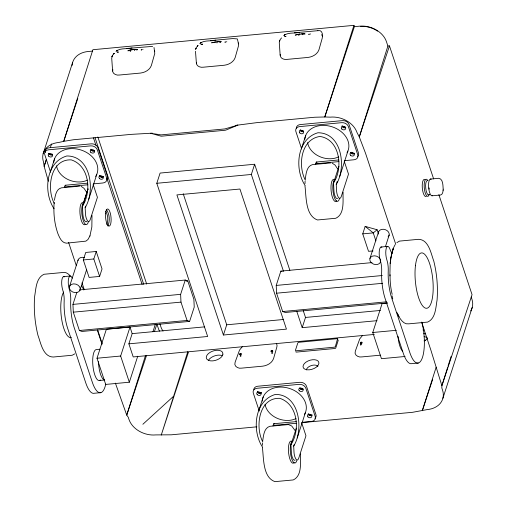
<?xml version="1.0" encoding="UTF-8"?>
<svg xmlns="http://www.w3.org/2000/svg" width="507" height="507" viewBox="0 0 507 507"><rect width="100%" height="100%" fill="white"/><g stroke="black" fill="none" stroke-linecap="round" stroke-linejoin="round"><path stroke-width="0.76" d="M443.181 189.238C442.884 185.841 443.283 178.844 438.694 178.287L430.291 179.072M128.037 50.941C128.759 49.642 134.837 49.445 137.289 49.407M295.251 35.211L299.174 34.172L304.948 33.823L304.232 33.716M262.436 445.304L262.537 442.953M304.986 183.629L305.094 181.272M154.014 47.493L154.768 53.444L151.352 65.53C149.755 69.979 144.958 72.526 140.471 73.065L119.462 75.023C116.211 75.714 111.515 73.414 112.814 69.535M210.551 40.642L232.878 38.57L237.327 38.912L238.563 43.9L238.55 45.624L235.128 57.709C233.531 62.158 228.733 64.706 224.252 65.245L203.237 67.209C200.202 67.754 195.797 66.011 196.443 62.298M317.832 30.686C322.3 29.393 323.041 34.806 322.243 38.133L318.909 49.889C317.306 54.338 312.508 56.885 308.028 57.43L287.019 59.389C283.977 59.94 279.572 58.191 280.219 54.483M390.187 263.139L389.87 275.916M432.059 195.797L440.469 195.011C442.548 194.637 442.896 192.045 443.105 190.334M443.099 190.429L443.181 189.168M54.179 202.318C53.298 212.946 54.401 223.853 58.007 233.917C59.598 237.618 61.708 242.935 66.436 243.176L85.873 241.142L87.952 239.526L89.986 235.837M337.763 339.12L337.142 338.682L298.547 342.307L297.843 342.84L295.423 350.337L295.708 350.755A0.837 0.469 -18.4 0 0 296.044 350.774L334.639 347.149L335.342 346.611L337.573 338.733M262.715 440.786C263.532 435.747 263.963 427.99 269.876 426.305L288.128 424.606M305.265 179.11C306.082 174.072 306.513 166.315 312.426 164.629L330.684 162.931M390.884 257.48L390.187 263.228L391.372 255.154L393.242 248.506L391.905 252.644M271.055 351.053L271.321 351.44A0.837 0.469 -18.4 0 0 271.822 351.452L272.094 351.37A0.837 0.469 -18.4 0 0 272.519 351.085L272.639 350.888A0.837 0.469 -18.4 0 0 272.082 350.445L271.815 350.483A0.837 0.469 -18.4 0 0 271.055 351.053L271.061 351.218M195.613 49.496L196.266 47.607L197.762 45.731M54.42 200.265C55.269 195.803 56.093 189.168 61.341 187.837L79.593 186.139M390.878 257.594L393.261 248.348L395.023 244.824M93.136 184.409L97.42 197.318L90.157 219.804A8.34 2.63 84.7 0 1 86.336 218.371L86.26 218.149A6.395 2.015 84.7 0 1 85.455 213.548L85.163 207.629C95.36 191.126 91.203 155.864 66.854 155.96C45.573 162.069 43.165 192.495 54.059 208.757M344.221 161.201L348.505 174.11L341.243 196.596A8.34 2.63 84.7 0 1 337.421 195.163L337.345 194.942A6.395 2.015 84.7 0 1 336.547 190.34L336.249 184.421C346.446 167.861 342.314 132.847 317.94 132.752C296.665 138.88 294.269 169.325 305.144 185.549M301.671 422.876L305.955 435.786L298.693 458.277A8.34 2.63 84.7 0 1 294.871 456.839L294.795 456.623A6.395 2.015 84.7 0 1 293.99 452.016L293.699 446.097C303.921 429.676 299.688 394.231 275.39 394.427C254.121 400.593 251.706 430.982 262.594 447.231M89.91 236.053L91.849 226.997L91.995 215.418M304.961 185.936C306.355 196.456 305.22 215.671 317.521 219.968L335.773 218.27C344.944 214.055 342.732 200.518 343.087 192.21M262.404 447.611C263.805 458.132 262.664 477.347 274.971 481.644L293.223 479.945C302.394 475.731 300.182 462.194 300.537 453.885M46.276 159.578L44.147 166.34L48.368 181.284M145.408 355.775L126.737 415.125L128.252 417.229L128.974 419.416A22.232 17.01 17.9 0 0 155.782 434.911L171.315 434.81L256.827 426.831M152.968 331.736L155.332 324.227M235.394 125.413L256.941 122.631L314.714 117.237L324.784 116.978L354.38 26.662L359.634 26.168A22.232 17.01 17.9 0 1 386.442 41.669L387.887 46.029L359.292 136.928L365.515 153.222L395.752 244.298M447.554 367.683L441.889 385.713L441.825 387.969L442.548 390.149A22.232 17.01 17.9 0 1 427.331 409.567L412.666 412.286L302.007 422.616M448.03 366.181L451.103 356.415M187.786 351.712L161.251 435.076L188.401 352.34M436.166 367.157L422.299 410.714L432.705 379.236M88.687 199.505L96.805 174.281M339.779 176.297L347.891 151.073M297.222 437.972L305.341 412.749M43.146 153.76L72.526 62.792M64.465 187.495L65.188 185.251L87.679 183.154M86.912 221.312A8.34 2.63 84.7 0 1 83.706 218.612L83.636 218.397A6.395 2.015 84.7 0 1 82.831 213.796L82.451 206.127L87.977 189.01M82.451 206.127L88.072 188.921M85.163 207.629L85.645 206.134M69.503 286.55L78.084 259.977M83.313 259.952L85.734 252.454L96.235 251.478L102.034 268.932L99.613 276.429L89.105 277.411L83.313 259.952L93.814 258.969L96.235 251.478M79.935 289.865L185.251 280.035L187.799 280.992L193.883 299.326L194.232 307.096L189.612 321.406L81.938 331.458L79.39 330.501L73.3 312.166L72.951 304.396L76.849 292.343M79.96 290.289A5.558 4.252 17.9 0 0 73.718 283.863A5.558 4.252 17.9 0 0 70.707 290.6A5.558 4.252 17.9 0 0 79.96 290.289L86.634 269.616M137.733 356.231L129.336 382.221L105.703 384.426L97.008 358.24L106.362 329.277L130.001 327.072L132.169 333.619L128.873 343.841L133.214 356.934L374.305 334.436M128.873 343.841L207.655 336.49L156.796 183.287L160.098 173.071L254.647 164.243L289.865 270.339M129.336 382.221L120.647 356.034L130.001 327.072M189.612 321.406L187.064 320.449L180.98 302.121L180.631 294.345L185.251 280.035M283.502 271.34L251.345 174.465L254.647 164.243M223.416 335.019L176.905 194.91L239.931 189.029L286.442 329.132L223.416 335.019L226.718 324.797L183.192 193.68M46.371 159.623L44.147 166.34L43.488 161.904A22.232 17.01 17.9 0 1 58.698 142.48L63.736 141.339L92.901 49.711L353.949 25.35L324.784 116.978L330.253 117.142A22.232 17.01 17.9 0 1 357.055 132.638L359.292 136.928L389.465 45.884L387.887 46.029M387.38 302.952L285.207 312.483L282.659 311.526L276.575 293.198L276.226 285.428L280.846 271.118L372.018 262.607M315.55 164.287L316.279 162.044L338.765 159.946M337.63 198.452A8.34 2.63 84.7 0 1 334.797 195.41L334.721 195.189A6.395 2.015 84.7 0 1 333.917 190.588L333.536 182.919L338.917 166.461M336.249 184.421L337.218 181.43M377.05 320.678L302.204 327.661L305.506 317.445L303.268 310.715M273 425.962L273.723 423.719L296.215 421.621M295.08 460.128A8.34 2.63 84.7 0 1 292.241 457.086L292.171 456.864A6.395 2.015 84.7 0 1 291.367 452.263L290.986 444.601L296.367 428.136M293.699 446.097L294.18 444.601M373.038 250.914L368.538 251.333L362.739 233.873L365.16 226.376L377.119 229.76L378.564 234.126M369.945 258.513L378.526 231.933M385.383 246.801L389.199 234.988M405.093 356.484L381.454 358.69L372.759 332.503L382.113 303.541L387.373 303.053M442.89 398.293L472.271 307.318M50.231 172.19L54.667 158.507M301.323 148.982L305.759 135.299M258.766 410.664L263.203 396.975M77.793 98.44L63.736 141.339L73.369 139.761L131.142 134.374L152.284 133.157M50.332 147.683L51.568 143.95M146.523 355.42L126.737 415.125L115.387 383.127M154.439 331.54L156.91 324.081L158.355 328.441A22.232 17.01 17.9 0 0 159.521 331.147M241.072 353.937L241.123 353.829A0.837 0.469 -18.4 0 0 240.565 353.385L240.299 353.423A0.837 0.469 -18.4 0 0 239.577 354.228L239.716 354.342A0.837 0.469 -18.4 0 0 240.305 354.393L240.578 354.311A0.837 0.469 -18.4 0 0 240.92 354.108L240.92 354.108M361.878 342.662L361.928 342.555A0.837 0.469 -18.4 0 0 361.377 342.111L361.104 342.149A0.837 0.469 -18.4 0 0 360.35 342.884L361.725 342.833M82.514 206.121C91.773 191.779 89.486 165.77 71.272 159.87C50.212 158.875 46.359 188.991 54.281 203.402M106.749 224.525C108.511 220.38 107.959 215.088 105.703 211.216M107.82 225.976C110.215 220.957 109.639 213.884 106.286 209.404M116.021 51.403C120.229 47.626 127.042 49.331 132.061 47.969M199.796 43.589C204.004 39.806 210.817 41.511 215.843 40.154M396.88 242.606L399.522 241.098L418.478 239.323C428.808 239.481 430.988 253.709 433.789 261.099L433.808 261.181C436.907 273.818 438.067 286.949 437.078 299.935L437.078 300.024C435.735 307.394 435.735 318.516 427.642 322.084L408.788 323.84C404.282 324.683 401.119 320.297 399.117 316.945M283.724 35.598C288.02 32.093 294.611 33.62 299.618 32.334M427.306 338.638L426.85 339.082A10.558 5.932 -18.4 0 1 424.093 340.932M292.051 441.312L292.026 441.331A11.116 3.505 84.7 0 0 291.233 457.213A11.116 3.505 84.7 0 0 296.88 460.407M113.986 53.552L112.491 55.428L111.711 58.096L112.611 71.018M281.543 37.911L280.048 39.787L279.268 42.455L280.168 55.383M142.873 424.27L173.369 396.436M114.138 53.431L113.65 53.862L114.233 53.362M197.914 45.611L197.432 46.042L198.009 45.541M242.428 346.515L239.551 350.039L235.128 362.22C233.429 366.2 238.22 368.925 241.668 368.133L262.677 366.174C267.157 365.629 271.955 363.082 273.558 358.633L276.892 346.877L277.037 345.115L276.442 343.594M362.67 335.298L359.786 338.822L355.369 350.996C353.671 354.976 358.455 357.701 361.903 356.909L380.58 355.166M377.119 229.76L373.247 232.89L362.739 233.873M74.732 353.873L72.203 355.249L53.248 357.023C42.918 356.865 40.737 342.637 37.936 335.247L37.917 335.165C34.818 322.522 33.658 309.397 34.647 296.411L34.653 296.322C35.991 288.952 35.991 277.83 44.084 274.262L62.938 272.5C65.923 271.834 68.559 273.913 70.334 276.055M136.25 49.35L133.937 49.496M211.679 42.816L217.066 41.77L221.299 41.713L220.501 41.568M303.807 33.716L301.488 33.855M137.074 49.844L136.656 49.978L137.188 49.775M211.749 42.784L212.693 42.468M295.524 34.964L296.468 34.647M128.917 50.288L127.973 50.605M132.454 49.692L130.071 50.066M216.229 41.872L213.846 42.252M300.005 34.058L297.622 34.432M302.495 34.691L303.047 34.615M220.279 42.17L219.823 42.284L220.437 42.157M217.427 42.721L216.749 42.822M117.009 52.044L117.402 51.98M200.785 44.223L201.184 44.16M284.56 36.403L284.959 36.339M134.311 50.44L134.773 50.389M92.585 51.093L88.085 51.511A22.232 17.01 17.9 0 0 72.108 65.441M126.775 48.463L152.645 46.391M294.326 32.822L317.902 30.686M93.567 183.857L102.908 182.983A5.558 4.252 17.9 0 0 106.711 178.128L97.293 149.761A5.558 4.252 17.9 0 0 90.588 145.883L48.571 149.806A5.558 4.252 17.9 0 0 44.768 154.66L50.466 171.835M344.659 160.649L353.994 159.775A5.558 4.252 17.9 0 0 357.796 154.92L348.379 126.554A5.558 4.252 17.9 0 0 341.68 122.675L299.656 126.598A5.558 4.252 17.9 0 0 295.854 131.452L301.557 148.627M64.706 186.95L87.85 184.789M315.791 163.742L338.936 161.581M156.796 183.287L251.345 174.465M333.536 182.919C343.397 168.419 340.21 139.501 319.987 136.446C300.828 139.14 297.66 165.776 305.366 180.194M63.489 276.651L70.055 276.036M381.004 247.017L387.563 246.402M186.227 281.138L187.799 280.992M72.951 304.396L180.631 294.345M276.226 285.428L382.329 275.523M73.3 312.166L180.98 302.121M276.575 293.198L382.677 283.293M79.39 330.501L187.064 320.449M282.659 311.526L386.404 301.849M132.169 333.619L204.708 326.85M226.718 324.797L283.445 319.499M305.506 317.445L380.446 310.449M99.961 349.222L96.349 349.557A15.565 4.905 84.7 0 0 93.111 367.423A15.565 4.905 84.7 0 0 100.392 379.952M97.008 358.24L120.647 356.034M372.759 332.503L396.398 330.298M361.111 343.119L360.616 343.106M99.619 380.465L104.67 379.997M100.836 392.646L94.27 393.255A27.796 8.758 84.7 0 1 85.708 382.703L67.691 328.422A27.796 8.758 84.7 0 1 64.167 301A11.116 3.505 84.7 0 0 62.754 290.036A8.34 2.63 84.7 0 1 61.816 280.39A8.34 2.63 84.7 0 1 64.376 276.873M418.345 363.012L411.779 363.627A27.796 8.758 84.7 0 1 403.223 353.075L385.2 298.788A27.796 8.758 84.7 0 1 381.676 271.372A11.116 3.505 84.7 0 0 380.269 260.402A8.34 2.63 84.7 0 1 379.325 250.762A8.34 2.63 84.7 0 1 381.885 247.239M302.102 422.325L311.444 421.456A5.558 4.252 17.9 0 0 315.246 416.596L305.829 388.229A5.558 4.252 17.9 0 0 299.124 384.357L257.106 388.273A5.558 4.252 17.9 0 0 253.304 393.128L259.248 411.05M273.241 425.417L296.386 423.256M290.986 444.601C300.359 430.335 298.034 404.199 279.807 398.337C258.747 397.342 254.894 427.458 262.816 441.87M310.119 33.994L310.576 33.994M226.344 41.808L226.8 41.808M142.568 49.629L143.025 49.629M286.049 36.453L285.682 36.472M118.492 52.088L118.131 52.107M298.49 35.23L299.06 35.205M219.981 41.561L217.712 41.675M136.681 49.356L137.124 49.413M288.553 424.625L291.702 425.981L295.131 430.633M280.846 271.118L282.12 271.594M332.174 163.134L335.064 165.073L337.687 168.958M81.082 186.342L83.978 188.281L86.596 192.166M316.279 162.044L316.951 162.379M65.188 185.251L65.859 185.587M273.723 423.719L274.395 424.061M365.16 226.376L373.247 232.89L375.902 240.895M321.615 34.615L322.338 36.079M238.151 42.911L238.563 43.9M154.375 50.732L154.781 51.714M397.957 314.574L398.996 316.672L396.962 312.546M389.465 45.884L433.631 178.92M438.872 194.701L472.055 294.668L441.889 385.713L430.792 349.849L421.596 322.148M471.206 296.994L471.928 299.181A22.232 17.01 17.9 0 1 470.661 310.987M353.949 25.35L354.38 26.662M296.715 311.146L302.204 327.661M97.845 136.941L146.694 284.091M159.901 323.878L160.896 326.882A20.014 15.305 17.9 0 0 163.026 331.084M95.031 137.676L143.684 284.243M93.453 137.828L95.95 145.344M106.926 178.413L142.106 284.389M93.814 258.969L99.613 276.429M68.603 242.46L76.297 265.617M82.007 282.836L84.244 289.573M97.667 330L102.141 343.473M97.357 330.171L102.046 344.304M392.076 295.828L392.748 298.889M195.487 51.264L196.386 63.204M94.473 150.579A2.224 1.698 17.9 0 1 90.987 149.825M345.476 127.377A2.224 1.698 17.9 0 1 342.428 126.059M303.021 389.091A2.224 1.698 17.9 0 1 299.814 388.172M345.806 127.428A2.224 1.698 17.9 0 1 343.454 127.644A2.224 1.698 17.9 0 1 341.972 125.913M94.454 150.807A2.224 1.698 17.9 0 1 91.051 149.711M261.447 392.811A2.224 1.698 17.9 0 1 259.058 393.305A2.224 1.698 17.9 0 1 257.404 391.512M303.256 389.103A2.224 1.698 17.9 0 1 299.586 388.185M315.392 417.787A5.558 4.252 17.9 0 1 314.91 418.288M315.753 417.21A5.558 4.252 17.9 0 0 315.905 414.555L306.488 386.182A5.558 4.252 17.9 0 0 299.783 382.31L257.765 386.233A5.558 4.252 17.9 0 0 253.773 389.712M312.16 415.081A2.224 1.698 17.9 0 1 309.954 415.626A2.224 1.698 17.9 0 1 308.167 414.073M262.239 401.164A22.511 17.219 17.9 0 1 289.32 388.4A22.511 17.219 17.9 0 1 304.517 414.409M296.012 418.586A19.735 15.096 17.9 0 1 276.721 418.085A19.735 15.096 17.9 0 1 265.06 404.218M293.078 463.214A11.116 3.505 84.7 0 1 289.06 455.882A11.116 3.505 84.7 0 1 289.155 443.416L289.256 443.137A11.116 3.505 84.7 0 1 291.95 441.356M294.18 462.485A11.116 3.505 84.7 0 1 293.654 463.005M52.436 154.73A2.224 1.698 17.9 0 1 48.919 153.342M45.427 152.62A5.558 4.252 17.9 0 1 49.23 147.765L91.247 143.842A5.558 4.252 17.9 0 1 97.952 147.714L107.37 176.087A5.558 4.252 17.9 0 1 106.857 179.313M103.149 176.994A2.224 1.698 17.9 0 1 99.632 175.606M53.704 162.696A22.511 17.219 17.9 0 1 81.164 150.053A22.511 17.219 17.9 0 1 95.658 176.468M87.477 180.118A19.735 15.096 17.9 0 1 68.185 179.617A19.735 15.096 17.9 0 1 56.524 165.751M88.345 221.939A11.116 3.505 84.7 0 1 82.495 217.896A11.116 3.505 84.7 0 1 84.042 202.496M85.119 224.538A11.116 3.505 84.7 0 1 80.708 218.283A11.116 3.505 84.7 0 1 80.619 204.948L80.721 204.663A11.116 3.505 84.7 0 1 83.414 202.889M303.522 131.522A2.224 1.698 17.9 0 1 300.005 130.134M357.942 156.105A5.558 4.252 17.9 0 1 357.467 156.612M358.303 155.535A5.558 4.252 17.9 0 0 358.455 152.88L349.038 124.507A5.558 4.252 17.9 0 0 342.339 120.634L300.315 124.557A5.558 4.252 17.9 0 0 296.354 128.721M354.716 153.399A2.224 1.698 17.9 0 1 352.504 153.951A2.224 1.698 17.9 0 1 350.717 152.398M304.789 139.488A22.511 17.219 17.9 0 1 331.87 126.725A22.511 17.219 17.9 0 1 347.073 152.734M338.568 156.91A19.735 15.096 17.9 0 1 319.271 156.41A19.735 15.096 17.9 0 1 307.61 142.543M339.437 198.731A11.116 3.505 84.7 0 1 333.587 194.694A11.116 3.505 84.7 0 1 335.133 179.288M336.73 200.81A11.116 3.505 84.7 0 1 332.003 195.917A11.116 3.505 84.7 0 1 331.711 181.74L331.806 181.455A11.116 3.505 84.7 0 1 334.5 179.681M421.906 322.211A27.796 8.758 84.7 0 1 422.052 358.582A27.796 8.758 84.7 0 1 409.789 352.46L391.765 298.173A27.796 8.758 84.7 0 1 388.242 270.757A11.116 3.505 84.7 0 0 386.835 259.793A8.34 2.63 84.7 0 1 386.309 248.132A8.34 2.63 84.7 0 1 390.137 249.571A11.116 3.505 84.7 0 0 392.152 253.304M392.184 294.32A23.905 7.535 84.7 0 1 390.117 274.75M354.488 153.45A2.224 1.698 17.9 0 1 351.117 152.246M354.285 153.228A2.224 1.698 17.9 0 1 351.598 152.455M345.59 127.035A2.224 1.698 17.9 0 1 342.694 126.002M303.459 131.3A2.224 1.698 17.9 0 1 300.404 129.976M303.573 130.958A2.224 1.698 17.9 0 1 300.676 129.925M103.276 176.423A2.224 1.698 17.9 0 1 99.797 175.669M103.168 176.766A2.224 1.698 17.9 0 1 99.683 176.011M94.308 150.402A2.224 1.698 17.9 0 1 90.943 149.197M52.563 154.16A2.224 1.698 17.9 0 1 49.084 153.406M52.455 154.496A2.224 1.698 17.9 0 1 48.97 153.741M261.276 392.849A2.224 1.698 17.9 0 1 259.159 393.083A2.224 1.698 17.9 0 1 257.581 391.664M261.111 392.672A2.224 1.698 17.9 0 1 257.905 391.753M302.818 388.869A2.224 1.698 17.9 0 1 299.922 387.836M311.989 415.119A2.224 1.698 17.9 0 1 309.872 415.353A2.224 1.698 17.9 0 1 308.294 413.927M311.824 414.941A2.224 1.698 17.9 0 1 308.617 414.023M422.927 329.937A10.558 5.932 -18.4 0 1 423.991 329.981M295.86 351.649A0.837 0.469 -18.4 0 0 296.481 352.086L334.823 348.505A0.837 0.469 -18.4 0 0 335.773 347.922L338.194 340.425A0.837 0.469 -18.4 0 0 337.916 340.013M272.468 350.901A0.837 0.469 -18.4 0 1 272.481 351.681A0.837 0.469 -18.4 0 1 271.239 351.725A0.837 0.469 -18.4 0 1 271.955 350.92M361.764 342.567A0.837 0.469 -18.4 0 1 361.903 343.239A0.837 0.469 -18.4 0 1 360.724 343.531A0.837 0.469 -18.4 0 1 360.756 342.821M241.059 353.873A0.837 0.469 -18.4 0 1 241.002 354.596A0.837 0.469 -18.4 0 1 239.83 354.767A0.837 0.469 -18.4 0 1 240.058 354.019M208.352 360.515A8.619 4.842 -18.4 0 1 222.18 355.629M423.643 333.745A10.565 5.932 -18.4 0 1 425.246 333.777M426.273 196.412A8.619 2.719 84.7 0 1 422.299 187.85A8.619 2.719 84.7 0 1 424.955 179.636M429.296 194.346A8.619 2.719 84.7 0 1 425.607 193.997A8.619 2.719 84.7 0 1 424.397 182.501A8.619 2.719 84.7 0 1 427.845 180.581M360.654 26.554A20.014 15.305 17.9 0 1 365.211 26.573M366.751 26.776A20.014 15.305 17.9 0 1 372.765 28.519M373.482 28.836A20.014 15.305 17.9 0 1 374.876 29.526M375.554 29.907A20.014 15.305 17.9 0 1 377.493 31.155M429.359 194.441A7.225 2.275 84.7 0 1 425.741 188.211A7.225 2.275 84.7 0 1 427.908 180.707M429.207 189.111A7.225 2.275 84.7 0 1 429.049 187.901M424.106 336.699A7.225 4.056 -18.4 0 1 427.344 338.004M306.399 369.901A6.173 3.467 -18.4 0 1 311.545 365.496A6.173 3.467 -18.4 0 1 317.94 366.434M432.496 195.639A8.423 2.655 84.7 0 1 428.611 187.273A8.423 2.655 84.7 0 1 431.21 179.237M424.302 340.216A5.697 3.2 -18.4 0 1 425.804 340.552M77.945 260.68A5.558 4.252 17.9 0 1 84.447 257.556M380.681 260.839A5.558 4.252 17.9 0 1 373.418 264.071A5.558 4.252 17.9 0 1 371.042 256.91A5.558 4.252 17.9 0 1 379.952 258.64M380.345 259.356A5.558 4.252 17.9 0 1 380.484 259.723M378.399 233.385A5.558 4.252 17.9 0 1 385.339 229.665A5.558 4.252 17.9 0 1 388.108 236.851M81.57 285.954A27.796 8.758 84.7 0 1 83.813 289.979M72.241 278.191A8.34 2.63 84.7 0 0 68.673 278.21A8.34 2.63 84.7 0 0 69.32 289.421A11.116 3.505 84.7 0 1 70.733 300.391A27.796 8.758 84.7 0 0 74.256 327.807L92.274 382.094A27.796 8.758 84.7 0 0 105.76 384.116M71.398 337.447A23.905 7.535 84.7 0 1 61.803 320.056A23.905 7.535 84.7 0 1 63.648 292.064M402.666 351.326A15.565 4.905 84.7 0 1 398.001 336.325M104.569 379.997A15.565 4.905 84.7 0 1 98.472 361.649M241.028 355.876C240.001 357.27 239.748 355.001 241.028 355.876M272.544 352.935C271.473 354.349 271.277 352.061 272.544 352.935M361.269 344.652C360.217 346.059 359.983 343.784 361.269 344.652M222.896 354.171L222.668 355.058A8.619 4.842 -18.4 0 1 220.64 357.72L219.588 358.512A8.619 4.842 -18.4 0 1 207.369 359.653L206.78 359.013A8.619 4.842 -18.4 0 1 207.319 354.773L208.104 353.899A8.619 4.842 -18.4 0 1 216.312 350.312A8.619 4.842 -18.4 0 1 222.643 352.542L222.896 354.171M112.186 56.106L111.99 56.714L112.186 56.106M195.962 48.292L195.765 48.894L195.962 48.292M279.737 40.471L279.547 41.073L279.737 40.471M304.948 34.045L304.916 34.089M317.186 366.396L316.254 367.188A8.226 4.62 -18.4 0 1 303.756 368.361L303.3 367.695A8.226 4.62 -18.4 0 1 312.604 359.736A8.226 4.62 -18.4 0 1 317.186 366.396M117.294 50.288L116.705 50.713L117.294 50.288M201.07 42.468L200.48 42.899L201.07 42.468M284.845 34.653L284.262 35.078L284.845 34.653M237.758 125.159L226.052 130.014A2.782 1.559 -18.4 0 1 224.893 130.28L161.86 136.161A2.782 1.559 -18.4 0 1 160.801 136.104L150.725 133.278L160.37 134.792A2.782 1.559 -18.4 0 0 161.429 134.849L224.455 128.968A2.782 1.559 -18.4 0 0 225.615 128.702L237.758 125.159M141.681 49.844L141.212 49.927L141.681 49.844M225.463 42.024L224.988 42.106L225.463 42.024M309.238 34.203L308.763 34.292L309.238 34.203M130.305 50.922L129.969 50.973L130.711 50.915L130.305 50.922M202.47 44.255L202.116 44.28L202.47 44.255M202.268 44.267L201.906 44.286L202.268 44.267M285.53 36.472L285.137 36.441L285.53 36.472M201.754 44.286L201.412 44.267L201.754 44.286M117.979 52.107L117.586 52.082L117.928 52.107M257.22 394.611A2.224 1.698 17.9 0 0 260.953 394.611A2.224 1.698 17.9 0 0 258.576 391.974A2.224 1.698 17.9 0 0 257.22 394.611M299.244 390.688A2.224 1.698 17.9 0 0 302.971 390.688A2.224 1.698 17.9 0 0 300.6 388.051A2.224 1.698 17.9 0 0 299.244 390.688M307.933 416.874A2.224 1.698 17.9 0 0 311.666 416.881A2.224 1.698 17.9 0 0 309.289 414.238A2.224 1.698 17.9 0 0 307.933 416.874M48.685 156.137A2.224 1.698 17.9 0 0 52.417 156.143A2.224 1.698 17.9 0 0 50.041 153.507A2.224 1.698 17.9 0 0 48.685 156.137M90.709 152.214A2.224 1.698 17.9 0 0 94.435 152.22A2.224 1.698 17.9 0 0 92.065 149.584A2.224 1.698 17.9 0 0 90.709 152.214M99.397 178.407A2.224 1.698 17.9 0 0 103.13 178.407A2.224 1.698 17.9 0 0 100.754 175.771A2.224 1.698 17.9 0 0 99.397 178.407M299.776 132.929A2.224 1.698 17.9 0 0 303.503 132.935A2.224 1.698 17.9 0 0 301.133 130.299A2.224 1.698 17.9 0 0 299.776 132.929M341.794 129.012A2.224 1.698 17.9 0 0 345.521 129.012A2.224 1.698 17.9 0 0 343.15 126.376A2.224 1.698 17.9 0 0 341.794 129.012M350.489 155.199A2.224 1.698 17.9 0 0 354.216 155.199A2.224 1.698 17.9 0 0 351.845 152.563A2.224 1.698 17.9 0 0 350.489 155.199M415.487 265.376A27.796 8.758 84.7 0 0 425.912 308.243A27.796 8.758 84.7 0 0 430.931 268.197A27.796 8.758 84.7 0 0 415.487 265.376M105.576 213.453A8.619 2.719 84.7 0 0 109.106 226.128A8.619 2.719 84.7 0 0 110.266 213.067A8.619 2.719 84.7 0 0 105.576 213.453"/></g></svg>
